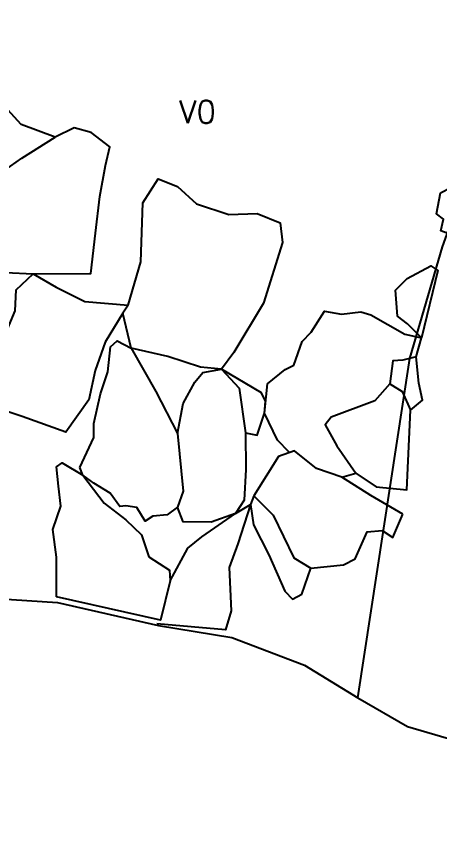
# Model space of a CAD drawing. Header units: metres. Extents: x -8.99 to -5.1, y -14.54 to -10.11.
# Drawn here: x -7.819 to -7.165, y -14.136 to -12.857 of the extents above; entities that cross this region are included whole.
import ezdxf

# ---------------------------------------------------------------- set-up
doc = ezdxf.new("R2010")
doc.units = ezdxf.units.M
doc.header["$LTSCALE"] = 25
doc.header["$MEASUREMENT"] = 0
doc.linetypes.add('STRICHPUNKTX2', pattern=[2, 1, -0.5, 0, -0.5])
for name, color, linetype in [('BEFUNDSCHRAFF', 1, 'CONTINUOUS'), ('GRABUNGSGRENZE', 3, 'STRICHPUNKTX2'), ('STEINE', 4, 'CONTINUOUS')]:
    doc.layers.add(name, color=color, linetype=linetype)
doc.styles.get("Standard").update_dxf_attribs({"font": 'txt.shx'})

msp = doc.modelspace()

# ---------------------------------------------------------------- linework, layer by layer
at = {"layer": 'GRABUNGSGRENZE', "flags": 128}
for points in [[(-7.2909, -13.9132), (-7.2103, -13.3876), (-7.1598, -13.2144), (-7.086, -13.0066), (-6.9941, -12.7299), (-6.879, -12.551), (-6.8115, -12.4607)], [(-8.9554, -12.5054), (-8.9674, -12.5955), (-8.931, -12.6921), (-8.9486, -12.794), (-8.9473, -12.8963), (-8.9827, -12.9997), (-8.9595, -13.1106), (-8.9725, -13.2119), (-8.988, -13.3112), (-8.9772, -13.3733), (-8.8329, -13.4656), (-8.6984, -13.51), (-8.5414, -13.5992), (-8.3926, -13.6431), (-8.2163, -13.6992), (-8.028, -13.7119), (-7.8772, -13.7574), (-7.756, -13.7657), (-7.5996, -13.8015), (-7.4861, -13.82), (-7.3735, -13.8625), (-7.2909, -13.9132), (-7.2139, -13.9578), (-7.1416, -13.979), (-7.0759, -13.9808), (-7.0759, -13.9808), (-6.9949, -14.0066), (-6.9134, -14.0298), (-6.7723, -14.0778), (-6.6821, -14.103), (-6.5757, -14.1236), (-6.5171, -14.124), (-6.4357, -14.1182), (-6.3431, -14.0894), (-6.307, -14.0771), (-6.307, -14.0771), (-6.2616, -14.1361)]]:
    msp.add_lwpolyline(points, dxfattribs=at)
at = {"layer": 'STEINE'}
for points in [[(-7.9766, -13.102), (-7.8533, -13.1378), (-7.8376, -13.0955), (-7.8112, -13.0771), (-7.7594, -13.0444), (-7.8124, -13.0247), (-7.8379, -12.9963), (-7.8811, -12.9974), (-7.928, -12.9955), (-7.9544, -13.0068), (-7.9869, -13.0409)], [(-7.8533, -13.1378), (-7.8614, -13.1674), (-7.8573, -13.1862), (-7.872, -13.202), (-7.8709, -13.232), (-7.8866, -13.2545), (-7.8362, -13.2543), (-7.7934, -13.2563), (-7.7044, -13.2555), (-7.6969, -13.1934), (-7.6904, -13.1364), (-7.6814, -13.0885), (-7.6748, -13.0595), (-7.7039, -13.0372), (-7.7299, -13.0301), (-7.7594, -13.0444)], [(-7.1461, -13.1956), (-7.1624, -13.1895), (-7.1584, -13.1717), (-7.1691, -13.1631), (-7.1631, -13.1305), (-7.1468, -13.1223), (-7.1413, -13.0989), (-7.1194, -13.0978), (-7.1461, -13.1956)], [(-7.6467, -13.3048), (-7.627, -13.2375), (-7.6237, -13.1459), (-7.5999, -13.1087), (-7.5703, -13.1208), (-7.5407, -13.1477), (-7.4908, -13.1644), (-7.447, -13.1628), (-7.4114, -13.1774), (-7.4077, -13.2074), (-7.437, -13.3017), (-7.4831, -13.3782), (-7.5019, -13.4042), (-7.5345, -13.4007), (-7.5849, -13.3845), (-7.642, -13.3714), (-7.6548, -13.317)], [(-7.3972, -13.5327), (-7.4151, -13.5139), (-7.4356, -13.4722), (-7.4306, -13.4269), (-7.4037, -13.4044), (-7.3899, -13.3978), (-7.3773, -13.3611), (-7.3631, -13.3468), (-7.3428, -13.3142), (-7.3163, -13.3187), (-7.2863, -13.3151), (-7.271, -13.3196), (-7.218, -13.3495), (-7.1925, -13.3555), (-7.214, -13.3337), (-7.2298, -13.322), (-7.2324, -13.2813), (-7.2147, -13.2635), (-7.1781, -13.244), (-7.1673, -13.2511), (-7.1925, -13.3555)], [(-7.8886, -13.4581), (-7.8562, -13.4035), (-7.844, -13.3801), (-7.836, -13.348), (-7.8213, -13.3134), (-7.8199, -13.2808), (-7.7934, -13.2563), (-7.7578, -13.2771), (-7.7134, -13.2993), (-7.6467, -13.3048), (-7.6548, -13.317), (-7.6822, -13.3619), (-7.6974, -13.4062), (-7.7074, -13.4515), (-7.7429, -13.5015), (-7.8107, -13.4772), (-7.8616, -13.4601), (-7.8886, -13.4581)], [(-7.7214, -13.5564), (-7.6996, -13.51), (-7.6997, -13.4882), (-7.6891, -13.4423), (-7.678, -13.4082), (-7.674, -13.3695), (-7.6634, -13.3603), (-7.642, -13.3714), (-7.6036, -13.4385), (-7.5699, -13.5036), (-7.5615, -13.5932), (-7.5701, -13.6176), (-7.5863, -13.6299), (-7.6082, -13.632), (-7.6204, -13.6396), (-7.6332, -13.6183), (-7.65, -13.6158), (-7.6592, -13.6168), (-7.6745, -13.596), (-7.6995, -13.5808), (-7.7168, -13.5681), (-7.7214, -13.5564)], [(-7.2006, -13.3846), (-7.1925, -13.3555)], [(-7.2006, -13.3846), (-7.2215, -13.3902), (-7.2367, -13.3908), (-7.2412, -13.4269), (-7.2224, -13.4386), (-7.2096, -13.4676), (-7.1908, -13.4522), (-7.1964, -13.4258), (-7.2006, -13.3846)], [(-7.5699, -13.5036), (-7.5613, -13.4573), (-7.5431, -13.4241), (-7.5309, -13.4093), (-7.5019, -13.4042), (-7.4748, -13.4336), (-7.465, -13.5028), (-7.4643, -13.5593), (-7.4668, -13.6072), (-7.4805, -13.6276), (-7.5181, -13.6409), (-7.5614, -13.6405), (-7.5701, -13.6176)], [(-7.465, -13.5028), (-7.4467, -13.5063), (-7.4356, -13.4722), (-7.4341, -13.4534), (-7.4402, -13.4407), (-7.5019, -13.4042)], [(-7.2412, -13.4269), (-7.2646, -13.4529), (-7.3322, -13.4786), (-7.3413, -13.4903), (-7.3234, -13.5228), (-7.2938, -13.565), (-7.2627, -13.5863), (-7.2153, -13.5908), (-7.2096, -13.4676)], [(-7.2214, -13.6285), (-7.2708, -13.5996), (-7.3157, -13.5712), (-7.3549, -13.558), (-7.3891, -13.5306), (-7.414, -13.5394), (-7.452, -13.6005), (-7.4219, -13.63), (-7.3902, -13.6966), (-7.3637, -13.7123), (-7.3133, -13.7071), (-7.295, -13.6979), (-7.2763, -13.6561), (-7.2534, -13.654), (-7.237, -13.6651), (-7.2214, -13.6285)], [(-7.7576, -13.7566), (-7.7572, -13.6955), (-7.7629, -13.6527), (-7.7508, -13.6161), (-7.7544, -13.5855), (-7.7576, -13.5555), (-7.7489, -13.5489), (-7.7168, -13.5681), (-7.6836, -13.6118), (-7.6499, -13.6377), (-7.626, -13.6605), (-7.6147, -13.6946), (-7.5826, -13.7154), (-7.5815, -13.7322), (-7.5966, -13.7928), (-7.7576, -13.7566)], [(-7.3157, -13.5712), (-7.2938, -13.565)], [(-7.452, -13.6005), (-7.4571, -13.6138), (-7.4524, -13.6453), (-7.4289, -13.6916), (-7.4038, -13.748), (-7.3921, -13.7607), (-7.3778, -13.7525), (-7.3637, -13.7123)], [(-7.5815, -13.7322), (-7.5541, -13.6812), (-7.5323, -13.6639), (-7.4805, -13.6276), (-7.4571, -13.6138), (-7.4768, -13.6749), (-7.4899, -13.7116), (-7.4872, -13.7783), (-7.4958, -13.8078), (-7.6022, -13.7989)]]:
    msp.add_lwpolyline(points, dxfattribs=at)

# ---------------------------------------------------------------- texts
at = {"layer": 'BEFUNDSCHRAFF'}
msp.add_text('V0', height=0.035, dxfattribs=at).set_placement((-7.5677, -13.0226))

doc.saveas('drawing.dxf')
